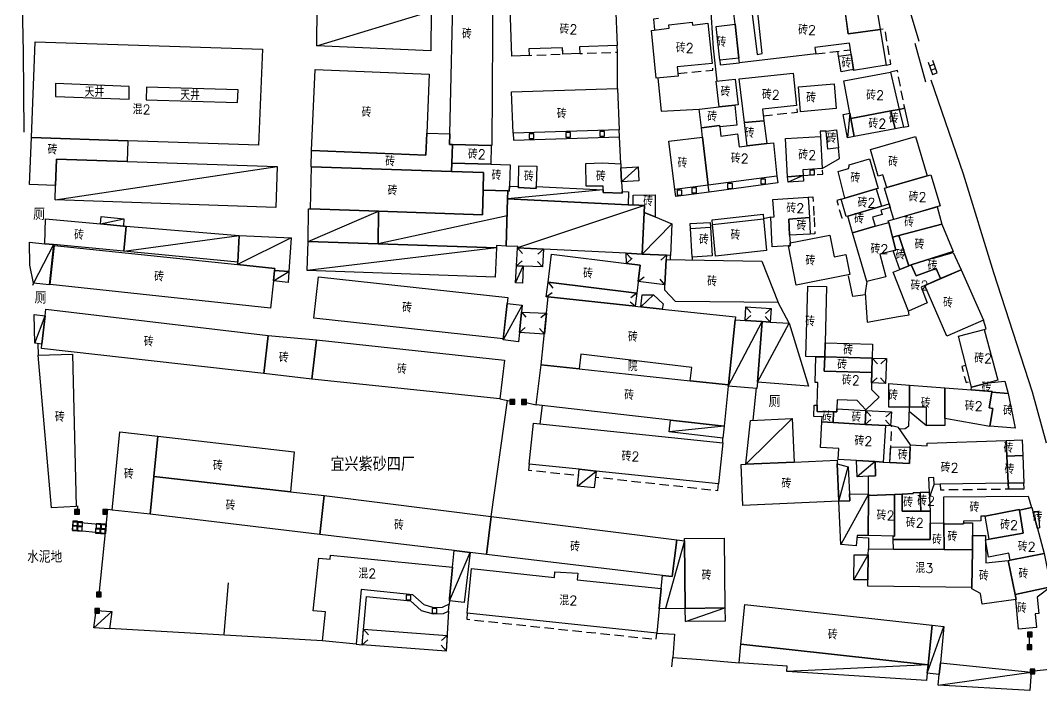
# Model space of a CAD drawing. Header units: millimetres. Extents: x 51 to 1261, y 60 to 1114.
# Drawn here: x 264.3 to 481.9, y 230.8 to 376.9 of the extents above; entities that cross this region are included whole.
import ezdxf

# ---------------------------------------------------------------- set-up
doc = ezdxf.new("R2010")
doc.units = ezdxf.units.MM
doc.linetypes.add('X5', pattern=[3, 2, -1])
doc.layers.add('JMD', color=6, linetype='Continuous')
doc.layers.get('0').off()
doc.styles.add('HZ', font='rs.shx', dxfattribs={"width": 0.8, "bigfont": 'hztxt.shx'})
doc.linetypes.add('443', pattern='A,9.4,[169,AAA.SHX,S=1,R=0,X=0,Y=0.15],0.6', length=10)

# ---------------------------------------------------------------- blocks, each defined once
blk = doc.blocks.new('gc291')
blk.add_lwpolyline([(-0.5, -0.5), (0.5, -0.5), (0.5, 0.5), (-0.5, 0.5), (-0.5, -0.5)])
blk = doc.blocks.new('*U16')
at = {"linetype": 'Continuous'}
for points in [[(0, 0), (0.5, 0.5), (-0.5, 0.5)], [(0, 0), (-0.5, 0.5), (-0.5, -0.5)], [(0, 0), (-0.5, -0.5), (0.5, -0.5)], [(0, 0), (0.5, -0.5), (0.5, 0.5)]]:
    blk.add_solid(points, dxfattribs=at)
blk = doc.blocks.new('gc002')
blk.add_lwpolyline([(-0.5, -0.5), (0.5, -0.5), (0.5, 0.5), (-0.5, 0.5), (-0.5, -0.5)])
at = {"linetype": 'Continuous'}
blk.add_blockref('*U16', (0, 0), dxfattribs=at)

msp = doc.modelspace()

# ---------------------------------------------------------------- linework, layer by layer
at = {"layer": 'JMD', "color": 6, "linetype": '443', "flags": 128}
for points in [[(433.21, 454.16), (440.1, 427.8), (447.68, 399.35), (455.74, 372.49)], [(264.3, 397.51), (264.87, 370.09), (265.04, 353.09)], [(411.98, 371), (411.29, 380.81)], [(400.21, 377.3), (399.19, 377.17), (399.41, 374.87)], [(454.88, 372.04), (457.13, 363.86)], [(391.51, 362.39), (391.48, 370.14)], [(412.74, 363.96), (411.98, 371)], [(400.09, 364.63), (400.82, 357.6), (408.94, 358.01)], [(458.24, 364.27), (465.15, 344.24), (471.65, 323.23), (479.85, 297.83), (482.82, 286.97)], [(435.98, 353.35), (434.67, 353.31), (434.76, 352.19)], [(392.19, 346.35), (391.96, 352.11)], [(435.13, 345.36), (438.84, 347.5), (438.6, 349.74)], [(424.18, 335.01), (422.6, 334.65)], [(402.77, 325.96), (402.79, 326.84)], [(407.42, 326.48), (407.45, 325.88)], [(444.33, 318.47), (441.66, 318.1), (440.7, 322.5)], [(267.11, 320.92), (266.85, 320.45)], [(444.61, 321.3), (444.26, 318.88), (444.69, 312.66)], [(428.08, 312.4), (425.73, 316.8)], [(444.69, 312.66), (451.36, 313.85), (453.64, 314.21), (453.51, 314.96)], [(469.65, 311.06), (470.05, 311.2), (469.47, 313.07)], [(268.01, 308.07), (268.11, 305.63)], [(421.05, 298.64), (420.34, 291.73)], [(364.58, 271.26), (368.07, 295.95)], [(366.43, 296.32), (369.11, 295.71)], [(371.73, 295.63), (374.2, 295.06)], [(375.44, 294.91), (374.96, 290.96)], [(451.67, 289.91), (452.79, 290.02), (453.57, 290.59), (453.69, 294.54)], [(453.66, 293.67), (457.34, 290.63)], [(453.95, 286.53), (451.38, 290.18), (449.98, 290.54)], [(413.94, 286.91), (413.97, 287.94)], [(457.96, 275.29), (459, 278.08)], [(276.44, 273.51), (276.42, 272.44)], [(283.96, 272.61), (282.88, 272.74), (281.01, 254.63)], [(442.53, 266.83), (444.96, 266.67), (444.96, 264.39)], [(307.72, 246.21), (308.6, 257.09)], [(355.49, 251.07), (355.01, 242.61)], [(283.27, 247.45), (328.65, 244.81)], [(399.87, 246.42), (403.62, 246.17), (403.31, 241.18), (409.31, 240.81), (417.44, 240.04)], [(479.22, 243.4), (479.39, 246.1)], [(403.09, 239.23), (403.31, 241.18)], [(480.23, 238.34), (483.6, 238.76), (489.99, 237.69), (491.39, 236.95), (492.21, 236.13), (493.19, 235.23), (494.09, 234.49), (494.91, 233.18), (496.03, 230.76)]]:
    msp.add_lwpolyline(points, dxfattribs=at)
at = {"layer": 'JMD', "color": 6, "linetype": 'Continuous', "flags": 128}
for points in [[(364.58, 350.29), (356.33, 350.48), (355.74, 350.5), (355.79, 352.74), (356.54, 386.63), (356.79, 398.14), (365.01, 397.46), (364.76, 350.29)], [(440.66, 374.07), (447.49, 374.99), (448.77, 367.41), (441.8, 366.27), (441.77, 366.43), (440.91, 372.04), (433.58, 371.17), (433.78, 369.79), (417.48, 367.87), (417.37, 368.86), (416.56, 376.08), (416.17, 379.55), (420.01, 379.92), (421.3, 369.67), (422.34, 369.86), (420.9, 383.34), (423.83, 383.75), (424.42, 383.84), (425.01, 379.59), (428.62, 380.15), (428.06, 384), (431.92, 384.56), (432.47, 380.74), (439.62, 381.61)], [(447.49, 374.99), (440.66, 374.07), (439.57, 382.42), (446.18, 382.79)], [(351.79, 378.87), (351.71, 370.42), (327.45, 371.49), (327.53, 379.8)], [(383.42, 371.25), (383.47, 369.85), (379.86, 369.72), (379.81, 371.1), (372.62, 370.84), (372.67, 369.46), (369.02, 369.33), (368.66, 379.45), (391.06, 380.26), (391.43, 371.54)], [(407.45, 376.53), (407.52, 375.89), (410.79, 376.33), (411.7, 367.71), (404.2, 367), (404.4, 365.07), (399.77, 364.6), (398.73, 374.78), (402.52, 375.29), (402.43, 375.96)], [(417.37, 368.86), (413.3, 368.46), (412.5, 375.63), (416.56, 376.08)], [(287.21, 351.28), (266.65, 351.96), (267.46, 372.35), (315.85, 370.76), (315.04, 350.37)], [(441.77, 366.43), (439.17, 365.96), (438.62, 369.28), (441.26, 369.66)], [(350.87, 352.9), (350.68, 348.24), (326.34, 349.17), (327.06, 366.46), (351.39, 365.47)], [(422.71, 355.55), (418.55, 355.2), (417.4, 364.49), (428.94, 365.68), (429.68, 358.76), (422.41, 357.99)], [(451.53, 357.97), (449.75, 357.64), (441.22, 356.04), (441.02, 357.13), (439.75, 364.01), (449.66, 365.92)], [(287.47, 360.14), (287.5, 362.86), (271.8, 363.44), (271.77, 360.71)], [(416.48, 358.87), (413.17, 358.49), (412.53, 363.94), (416.59, 364.37), (417.23, 358.95)], [(438.09, 358.12), (430.51, 357.47), (430.07, 362.73), (437.64, 363.38)], [(310.68, 362.14), (291.18, 362.72), (291.07, 360), (310.57, 359.42)], [(391.9, 353.61), (369.29, 352.89), (368.9, 361.67), (391.51, 362.39)], [(413.29, 354.23), (413.26, 354.54), (409.39, 354.05), (408.94, 358.01), (413.17, 358.49), (416.48, 358.87), (416.93, 354.62)], [(441.22, 356.04), (441.93, 352.17), (440.48, 351.9), (439.57, 356.86), (441.02, 357.13)], [(450.66, 353.8), (441.93, 352.17), (441.22, 356.04), (449.75, 357.64)], [(450.66, 353.8), (449.75, 357.64), (451.53, 357.97), (452.43, 354.14)], [(423.31, 350.7), (419.17, 350.19), (418.55, 355.2), (422.71, 355.55)], [(355.79, 352.74), (355.74, 350.5), (356.33, 350.48), (356.2, 346.47), (356.15, 344.72), (326.33, 345.74), (326.27, 345.75), (326.34, 349.17), (350.68, 348.24), (350.87, 352.9)], [(413.29, 354.23), (413.51, 352.25), (417.07, 352.76), (417.42, 349.97), (419.17, 350.19), (423.31, 350.7), (424.72, 350.87), (425.49, 343.7), (410.81, 341.8), (409.62, 352.02), (409.39, 354.05), (413.26, 354.54)], [(438.6, 349.74), (436.34, 349.5), (435.98, 353.35), (438.18, 353.59)], [(287.21, 351.28), (287.06, 346.85), (271.98, 347.37), (271.8, 341.75), (266.25, 341.93), (266.65, 351.96)], [(364.58, 350.29), (364.53, 346.28), (356.2, 346.47), (356.33, 350.48)], [(410.81, 341.8), (403.73, 340.88), (402.48, 351.18), (409.62, 352.02)], [(431.07, 343.85), (427.75, 343.59), (427.29, 351.76), (434.76, 352.19), (435.13, 345.36), (430.98, 345.05)], [(457.46, 343.8), (448.87, 341.32), (448.06, 344.02), (447.06, 343.73), (445.41, 349.44), (455.03, 352.21)], [(287.06, 346.85), (319, 345.76), (318.72, 337.08), (271.7, 338.68), (271.8, 341.75), (271.98, 347.37)], [(364.53, 346.28), (368.62, 346.18), (368.49, 341.58), (368.46, 340.57), (368.12, 340.58), (362.88, 340.72), (362.99, 344.49), (356.15, 344.72), (356.2, 346.47)], [(374.19, 341.54), (374.18, 341.11), (370.38, 341.35), (370.39, 341.53), (370.51, 345.95), (374.31, 345.85)], [(392.23, 345.53), (392.39, 342.52), (392.5, 340.48), (392.51, 340.12), (388.47, 340.23), (388.47, 340.84), (388.47, 341.61), (384.84, 341.58), (384.76, 346.41), (388.28, 346.57), (392.19, 346.35)], [(446.65, 341.01), (439.95, 339.05), (438.5, 344.73), (440.76, 345.34), (440.9, 345.83), (440.84, 346.18), (445.2, 347.46), (447.06, 341.13)], [(356.15, 344.72), (362.99, 344.49), (362.88, 340.72), (362.74, 335.5), (340.62, 336.25), (326.08, 336.75), (326.33, 345.74)], [(392.39, 342.52), (392.23, 345.53), (395.9, 345.72), (396.05, 342.71)], [(427.75, 343.59), (431.07, 343.85), (431.16, 342.7), (427.84, 342.44)], [(449.61, 337.07), (449.38, 337.82), (448.38, 341.18), (448.87, 341.32), (457.46, 343.8), (458.3, 344.04), (460.29, 337.4), (450.36, 334.54)], [(370.39, 341.53), (370.38, 341.35), (374.18, 341.11), (374.19, 341.54), (388.47, 340.84), (388.47, 340.23), (392.51, 340.12), (392.5, 340.48), (393.83, 340.42), (393.77, 337.65), (368.08, 338.93), (368.12, 340.58), (368.46, 340.57), (368.49, 341.58)], [(368.12, 340.58), (368.08, 338.93), (367.8, 328.86), (365.74, 328.95), (365.71, 328.45), (340.5, 329.31), (340.62, 336.25), (362.74, 335.5), (362.88, 340.72)], [(399.5, 335.05), (397.17, 335.98), (397.25, 337.48), (394.88, 337.6), (394.88, 339.72), (399.5, 339.73)], [(447.73, 337.33), (440.57, 335.23), (440.25, 335.13), (439.17, 338.82), (439.95, 339.05), (446.65, 341.01)], [(393.77, 337.65), (394.88, 337.6), (397.25, 337.48), (397.17, 335.98), (396.73, 327.14), (393.38, 327.31), (375.75, 328.19), (370.23, 328.46), (370.25, 328.76), (367.8, 328.86), (368.08, 338.93)], [(432.39, 334.9), (428, 334.6), (428.19, 331.15), (428.28, 329.52), (428.31, 328.92), (427.91, 328.89), (424.49, 328.67), (424.18, 335.01), (424.86, 335.08), (424.57, 338.79), (432.15, 339.27)], [(449.61, 337.07), (447.63, 336.49), (447.89, 335.58), (445.83, 334.98), (446.39, 333.09), (441.61, 331.69), (440.57, 335.23), (447.73, 337.33), (449.38, 337.82)], [(286.24, 333.11), (281.36, 333.56), (281.48, 335.12), (286.36, 334.66)], [(326.08, 336.75), (340.62, 336.25), (340.5, 329.31), (325.57, 329.83), (325.67, 336.77)], [(399.5, 335.05), (403.12, 333.59), (402.79, 326.84), (401.94, 326.89), (396.73, 327.14), (397.17, 335.98)], [(460.59, 333.51), (451.47, 331.1), (450.12, 330.75), (449.29, 333.9), (449.21, 334.21), (459.62, 337.18)], [(281.36, 333.56), (286.24, 333.11), (286.85, 333.05), (286.35, 327.74), (271.37, 329.17), (269.47, 329.35), (269.65, 334.67)], [(310.87, 331.1), (310.6, 325.42), (286.35, 327.74), (286.85, 333.05)], [(411.67, 326.77), (407.42, 326.48), (407.07, 332.62), (411.31, 332.9)], [(423.25, 327.88), (412.38, 326.67), (411.74, 333.44), (422.6, 334.65)], [(428.19, 331.15), (428, 334.6), (432.39, 334.9), (432.58, 331.39)], [(450.12, 330.75), (450.84, 328), (450.24, 327.84), (447.4, 327.12), (448.65, 322.28), (444.61, 321.3), (441.61, 331.69), (446.39, 333.09), (449.29, 333.9)], [(458.56, 326.29), (454.1, 324.82), (454.08, 324.86), (453.6, 324.66), (451.47, 331.1), (460.59, 333.51), (463.05, 327.68)], [(321.5, 323.43), (318.44, 323.63), (318.49, 324.1), (310.58, 324.92), (310.6, 325.42), (310.87, 331.1), (322, 330.57)], [(427.91, 328.89), (428.31, 328.92), (428.28, 329.52), (436.75, 331.2), (437.68, 326.56), (440.19, 327.06), (441.04, 322.77), (429.58, 320.49)], [(453.6, 324.66), (451.64, 323.86), (450.24, 327.84), (450.84, 328), (450.12, 330.75), (451.47, 331.1)], [(269.47, 329.35), (271.37, 329.17), (270.41, 320.62), (267.11, 320.92), (266.29, 324.81), (266.24, 329.66)], [(310.58, 324.92), (318.49, 324.1), (318.44, 323.63), (318.19, 321.41), (317.55, 315.61), (270.62, 320.63), (271.54, 328.95)], [(340.5, 329.31), (365.71, 328.45), (365.43, 322.24), (325.36, 323.61), (325.57, 329.83)], [(393.43, 325.16), (396.34, 324.81), (395.61, 318.84), (376.72, 321.18), (377.45, 327.12)], [(464.7, 323.79), (460.35, 321.91), (459.37, 324.04), (455.13, 322.48), (454.1, 324.82), (458.56, 326.29), (458.6, 326.17), (463, 327.49)], [(371.41, 324.58), (371.25, 320.93), (369.8, 320.99), (370.01, 324.65)], [(401.62, 320.57), (401.89, 325.98), (422.28, 325.62), (425.73, 316.8), (403.86, 317.05), (401.56, 319.44)], [(454.1, 324.82), (455.13, 322.48), (459.37, 324.04), (460.35, 321.91), (456.2, 320.11), (457.51, 316.74), (453.51, 314.96), (450.23, 323.28), (451.64, 323.86), (453.6, 324.66), (454.08, 324.86)], [(321.5, 323.43), (321.34, 321.06), (318.19, 321.41), (318.44, 323.63)], [(368, 316.59), (368, 316.58), (367.14, 309.1), (326.82, 313.47), (327.84, 322.3), (368.16, 317.92)], [(464.7, 323.79), (469.47, 313.07), (461.68, 309.69), (457, 320.45)], [(435.73, 308.22), (435.65, 305.22), (433.77, 305.27), (431.65, 305.33), (432.05, 320.32), (436.05, 320.21)], [(395.26, 316.03), (396.45, 315.9), (401.06, 315.41), (416.68, 313.74), (416.61, 313.15), (415.13, 299.28), (406.98, 300.15), (407.33, 302.96), (383.69, 305.83), (383.31, 302.68), (375.26, 303.54), (376.77, 318.01)], [(401.06, 315.41), (396.45, 315.9), (396.76, 318.45), (399.15, 318.45), (401.21, 316.56)], [(371.04, 314.79), (370.63, 310.42), (370.45, 308.47), (367.12, 308.85), (368, 316.58), (368, 316.59), (371.18, 316.23)], [(269.58, 313.96), (268.89, 307.97), (267.37, 308.13), (267.26, 314.28)], [(317.07, 309.83), (316.14, 301.7), (268.79, 307.05), (268.89, 307.97), (269.58, 313.96), (269.74, 315.39)], [(418.69, 313.01), (422.31, 312.78), (421.34, 299.89), (421.23, 298.49), (415.1, 299.02), (415.13, 299.28), (416.61, 313.15)], [(424.03, 312.67), (428.08, 312.4), (432.2, 298.98), (421.34, 299.89), (422.31, 312.78)], [(327.35, 308.87), (326.35, 300.5), (316.14, 301.7), (317.07, 309.83)], [(470.51, 299.73), (466.9, 298.77), (464.15, 309.63), (469.65, 311.06), (472.52, 300.27)], [(326.35, 300.5), (327.35, 308.87), (367.41, 304.52), (366.43, 296.32)], [(445.79, 304.95), (435.65, 305.22), (435.73, 308.22), (445.87, 307.95)], [(276.15, 273.34), (270.94, 273.07), (268.11, 305.63), (275.37, 305.83)], [(435.65, 305.22), (435.57, 302.22), (445.71, 301.95), (445.64, 299.68), (445.6, 298.32), (447.27, 296.67), (444.39, 293.95), (442.54, 295.98), (438.28, 296.1), (438.23, 294.18), (438.21, 293.53), (437.55, 293.55), (434.02, 293.64), (434.05, 294.97), (434.18, 299.78), (433.62, 299.8), (433.77, 305.27)], [(445.79, 304.95), (445.71, 301.95), (435.57, 302.22), (435.65, 305.22)], [(383.31, 302.68), (406.98, 300.15), (415.13, 299.28), (415.1, 299.02), (414.22, 290.46), (402.8, 291.77), (374.2, 295.06), (375.26, 303.54)], [(453.69, 299.21), (453.69, 294.54), (449.33, 294.54), (449.33, 299.54)], [(461.24, 298.63), (461.24, 292.12), (461.24, 290.63), (457.34, 290.63), (457.34, 294.54), (453.69, 294.54), (453.69, 299.21)], [(466.85, 298.2), (471.32, 297.86), (471.29, 297.7), (470.69, 294.38), (471.51, 294.23), (470.83, 290.48), (470.81, 290.38), (461.24, 292.12), (461.24, 298.63)], [(474.77, 297.45), (471.29, 297.7), (471.32, 297.86), (466.85, 298.2), (466.9, 298.77), (470.51, 299.73), (474.05, 300.08)], [(474.77, 297.45), (476.23, 290.07), (470.83, 290.48), (471.51, 294.23), (470.69, 294.38), (471.29, 297.7)], [(434.05, 294.97), (434.02, 293.64), (437.55, 293.55), (437.49, 291.26), (435.07, 291.4), (435.1, 292.5), (433.32, 292.54), (433.39, 294.99)], [(444.44, 293.82), (444.27, 290.87), (437.49, 291.26), (437.55, 293.55), (438.21, 293.53), (438.23, 294.18)], [(414.22, 290.46), (413.97, 287.94), (402.51, 289.25), (402.8, 291.77)], [(429.16, 282.82), (418.86, 282.36), (419.87, 291.71), (428.75, 292.1)], [(386.94, 280.93), (383.36, 281.3), (372.7, 282.41), (373.61, 291.1), (413.94, 286.91), (413.03, 278.22)], [(437.49, 291.26), (444.27, 290.87), (448.58, 290.62), (448.13, 282.85), (446.39, 282.95), (442.42, 283.18), (438.53, 283.4), (438.66, 285.74), (434.76, 285.97), (435.07, 291.4)], [(293.57, 288.35), (292.72, 279.79), (291.92, 271.71), (283.86, 272.62), (285.49, 289.28)], [(321.82, 276.52), (292.72, 279.79), (293.57, 288.35), (322.65, 285.01)], [(474.48, 284.08), (474.74, 278.31), (460.27, 278.14), (459, 278.08), (458.94, 279.55), (457.75, 279.5), (457.89, 276.46), (456, 276.37), (454.5, 276.3), (454.51, 276.11), (452.15, 276), (450.55, 275.93), (444.97, 275.69), (444.97, 275.99), (444.98, 279.8), (446.45, 279.87), (446.39, 282.95), (448.13, 282.85), (449.53, 282.77), (453.69, 282.53), (453.89, 286.03), (453.92, 286.53), (457.48, 286.33), (457.51, 286.83), (474.33, 287.45)], [(477.85, 284.23), (474.48, 284.08), (474.33, 287.45), (477.7, 287.6)], [(453.89, 286.03), (453.69, 282.53), (449.53, 282.77), (449.72, 286.05)], [(438.34, 282.44), (438.7, 274.49), (418.24, 273.58), (417.85, 282.31), (418.86, 282.36), (429.16, 282.82), (438.31, 283.22)], [(446.39, 282.95), (446.45, 279.87), (444.98, 279.8), (442.58, 279.69), (442.42, 283.18)], [(474.74, 278.31), (474.48, 284.08), (477.85, 284.23), (478.11, 278.35)], [(386.94, 280.93), (386.57, 277.35), (382.99, 277.72), (383.36, 281.3)], [(441, 274.6), (438.7, 274.49), (438.34, 282.44), (440.67, 281.79)], [(321.82, 276.52), (328.98, 275.72), (328.11, 267.39), (291.92, 271.71), (292.72, 279.79)], [(456.11, 272.37), (452.19, 272.38), (452.15, 276), (454.51, 276.11), (454.5, 276.3), (456, 276.37)], [(458.13, 272.36), (456.11, 272.37), (456, 276.37), (457.89, 276.46)], [(364.58, 271.26), (363.62, 263.16), (360.11, 263.57), (356.73, 263.98), (328.11, 267.39), (328.98, 275.72)], [(444.97, 275.99), (444.97, 275.69), (444.95, 267.21), (442.56, 267.21), (442.39, 264.99), (439.12, 265.25), (438.7, 274.49), (441, 274.6), (440.94, 276.05)], [(450.53, 267.06), (444.95, 267.21), (444.97, 275.69), (450.55, 275.93)], [(456.11, 272.37), (458.13, 272.36), (458.12, 269.85), (458.12, 266.31), (450.26, 266.33), (450.26, 267.06), (450.53, 267.06), (450.55, 275.93), (452.15, 276), (452.19, 272.38)], [(479.73, 273.13), (477.14, 272.6), (477.12, 272.75), (469.83, 271.29), (468.89, 271.28), (468.9, 270.29), (465.2, 270.25), (465.21, 269.86), (465.21, 269.66), (461.07, 269.61), (461.07, 269.87), (461.02, 275.44), (478.98, 275.6)], [(477.14, 272.6), (477.95, 267.7), (470.68, 266.38), (469.83, 271.29), (477.12, 272.75)], [(480.07, 272.07), (480.97, 268.68), (482.39, 263.34), (475.15, 261.94), (474.86, 263.41), (470.56, 262.58), (469.9, 266.24), (470.68, 266.38), (477.95, 267.7), (477.14, 272.6), (479.73, 273.13), (479.78, 273.14)], [(480.97, 268.68), (480.07, 272.07), (481.16, 272.41), (481.45, 268.81)], [(404.12, 266.3), (403.16, 258.44), (401.08, 258.69), (363.62, 263.16), (364.58, 271.26)], [(461.07, 269.61), (461.13, 264.2), (450.28, 264.32), (450.26, 266.33), (458.12, 266.31), (458.12, 269.85), (461.07, 269.87)], [(467.15, 267.19), (467.12, 264.13), (461.13, 264.2), (461.07, 269.61), (465.21, 269.66), (465.21, 269.86), (467.18, 269.88)], [(405.76, 266.09), (405.95, 251.68), (400.38, 251.59), (400.8, 255.88), (401.08, 258.69), (403.16, 258.44), (404.12, 266.3)], [(414.4, 251.81), (405.95, 251.68), (405.76, 266.09), (405.76, 266.53), (414.21, 266.66)], [(469.9, 266.24), (469.96, 261.35), (474.72, 261.87), (474.72, 261.86), (476.23, 254.65), (476.45, 253.59), (476.37, 253.58), (469.19, 252.54), (468.88, 254.87), (467.03, 255.84), (467.03, 256.14), (467.12, 264.13), (467.15, 267.19), (469.88, 267.21)], [(360.11, 263.57), (358.84, 252.91), (355.7, 253.29), (355.75, 253.75), (356.39, 260.47), (356.73, 263.98)], [(450.28, 264.32), (461.13, 264.2), (467.12, 264.13), (467.03, 256.14), (444.87, 256.39), (444.88, 257.74), (444.95, 263.05), (444.96, 264.39)], [(483.86, 256.23), (476.23, 254.65), (474.72, 261.86), (475.15, 261.94), (482.39, 263.34)], [(356.39, 260.47), (355.75, 253.75), (355.7, 253.29), (355.63, 252.57), (354.12, 251.86), (352.38, 251.79), (350.3, 252.41), (349.09, 253.46), (347.93, 254.54), (336.87, 255.66), (335.82, 244.05), (328.65, 244.74), (329.29, 250.91), (326.68, 251.18), (327.85, 262.36), (330.29, 262.12), (330.37, 263.01)], [(444.95, 263.05), (444.88, 257.74), (441.86, 257.77), (441.92, 263.08)], [(400.8, 255.88), (400.38, 251.59), (399.87, 246.42), (359.5, 250.68), (360.4, 260.15), (378.1, 258.28), (378.18, 259.49), (383.04, 259.14), (382.94, 257.77)], [(476.37, 253.58), (476.45, 253.59), (476.23, 254.65), (483.86, 256.23), (480.93, 254.08), (481.25, 250.56), (480.52, 250.49), (480.78, 247.62), (476.95, 247.26)], [(458.52, 248.1), (457.7, 239.66), (417.82, 244.06), (418.64, 252.5)], [(283.76, 250.98), (283.27, 247.29), (279.91, 247.53), (280.4, 251.22)], [(405.95, 251.68), (414.4, 251.81), (414.44, 248.98), (405.99, 248.87)], [(460.31, 240.09), (460.06, 237.56), (457.52, 237.84), (457.7, 239.66), (458.52, 248.1), (461.06, 247.82)], [(457.7, 239.66), (457.52, 237.84), (457.37, 236.28), (427.58, 238.22), (427.68, 239.34), (417.44, 240.04), (417.82, 244.06)], [(460.06, 237.56), (460.31, 240.09), (479.67, 238.09), (479.39, 234.19), (459.85, 235.32)]]:
    msp.add_lwpolyline(points, close=True, dxfattribs=at)
at = {"layer": 'JMD', "color": 6}
for points in [[(327.45, 371.49), (351.79, 378.87)], [(438.62, 369.28), (438.44, 370.34)], [(413.34, 368.47), (413.41, 367.47), (417.48, 367.87), (417.37, 368.86)], [(441.02, 357.13), (440.48, 351.9)], [(452.43, 354.14), (453.61, 354.36), (452.7, 358.19), (451.53, 357.97)], [(369.29, 352.89), (369.36, 351.39), (391.96, 352.11), (391.9, 353.61)], [(271.7, 338.68), (319, 345.76)], [(392.39, 342.52), (395.9, 345.72)], [(431.07, 343.85), (427.84, 342.44)], [(425.49, 343.7), (425.64, 342.28), (411.03, 340.31), (410.81, 341.8)], [(388.47, 340.84), (368.08, 338.93)], [(411.03, 340.31), (403.91, 339.39), (403.73, 340.88)], [(397.25, 337.48), (370.23, 328.46)], [(325.57, 329.83), (340.62, 336.25)], [(367.98, 335.32), (340.5, 329.31)], [(411.77, 333.44), (411.65, 334.44), (422.51, 335.64), (422.6, 334.65)], [(281.36, 333.56), (286.36, 334.66)], [(396.73, 327.14), (403.12, 333.59)], [(407.07, 332.62), (407.01, 333.62), (411.26, 333.9), (411.31, 332.9)], [(286.35, 327.74), (310.87, 331.1)], [(271.37, 329.17), (267.11, 320.92)], [(322, 330.57), (310.58, 324.92)], [(365.71, 328.45), (325.36, 323.61)], [(369.8, 320.99), (371.41, 324.59)], [(318.19, 321.41), (321.5, 323.43)], [(399.15, 318.45), (396.45, 315.9)], [(371.18, 316.23), (367.12, 308.85)], [(267.37, 308.13), (269.58, 313.96)], [(415.1, 299.02), (422.31, 312.78)], [(421.34, 299.89), (428.08, 312.4)], [(418.86, 282.36), (428.75, 292.1)], [(414.22, 290.46), (402.51, 289.25)], [(446.39, 282.95), (442.58, 279.69)], [(382.99, 277.72), (386.94, 280.92)], [(438.7, 274.49), (440.67, 281.79)], [(474.74, 278.31), (474.8, 277.11), (478.16, 277.15), (478.11, 278.35)], [(444.97, 275.99), (439.12, 265.25)], [(275.57, 270.11), (282.54, 269.46), (282.4, 267.65), (275.41, 268.31), (275.57, 270.11)], [(405.76, 266.09), (401.77, 251.62)], [(355.7, 253.29), (360.11, 263.57)], [(441.86, 257.77), (444.95, 263.05)], [(335.82, 244.05), (337.11, 243.93), (338.04, 254.23), (347.38, 253.29), (349.65, 251.25), (352.21, 250.48), (354.43, 250.57), (355.49, 251.07), (355.63, 252.57)], [(283.76, 250.98), (279.91, 247.53)], [(405.99, 248.87), (414.4, 251.81)], [(457.52, 237.84), (461.06, 247.82)], [(457.7, 239.66), (427.58, 238.22)], [(459.85, 235.32), (479.67, 238.09)]]:
    msp.add_lwpolyline(points, dxfattribs=at)
at = {"layer": 'JMD', "color": 6, "linetype": 'X5', "flags": 128}
for points in [[(448.77, 367.41), (449.75, 367.58), (448.48, 375.12), (447.49, 374.99)], [(372.62, 370.84), (372.67, 369.46), (379.87, 369.72), (379.81, 371.1)], [(383.41, 371.25), (383.47, 369.85), (391.48, 370.14), (391.43, 371.54)], [(433.78, 369.79), (441.12, 370.65)], [(404.34, 365.61), (411.85, 366.32), (411.7, 367.71)], [(451.53, 357.97), (452.7, 358.19), (451.15, 366.21), (449.66, 365.92)], [(422.58, 356.6), (429.83, 357.37), (429.68, 358.76)], [(431.07, 343.85), (435.24, 344.17), (435.13, 345.36)], [(432.15, 339.27), (433.15, 339.33), (433.39, 334.96)], [(439.17, 338.82), (438.21, 338.53), (439.29, 334.85), (440.25, 335.13)], [(433.39, 334.96), (433.58, 331.46), (432.58, 331.39)], [(465.72, 303.41), (464.85, 303.18), (465.78, 299.76), (466.59, 299.98)], [(448.13, 282.85), (449.53, 282.77), (449.98, 290.54), (448.58, 290.62)], [(372.7, 282.41), (372.56, 281.12), (383.23, 280.01), (383.36, 281.3)], [(386.95, 280.93), (386.81, 279.64), (412.87, 276.78), (413.03, 278.22)], [(460.27, 278.14), (460.32, 276.94), (474.8, 277.11), (474.74, 278.31)], [(359.5, 250.68), (359.38, 249.34), (399.73, 245.07), (399.87, 246.42)]]:
    msp.add_lwpolyline(points, dxfattribs=at)
at = {"layer": 'JMD', "color": 6, "linetype": 'Continuous', "flags": 128}
for points in [[(457.69, 368.01), (458.62, 365.38)], [(459.61, 365.73), (458.69, 368.36)], [(457.95, 367.27), (458.95, 367.62)], [(458.28, 366.33), (459.28, 366.67)], [(458.62, 365.38), (459.61, 365.73)], [(375.75, 328.19), (375.52, 324.39), (371.41, 324.58), (370.01, 324.65), (370.23, 328.46), (375.75, 328.19)], [(370.23, 328.46), (371.27, 327.28)], [(375.75, 328.19), (374.56, 327.12)], [(396.73, 327.14), (401.94, 326.89), (401.89, 325.98), (401.62, 320.57), (395.91, 321.27), (396.34, 324.81), (393.43, 325.16), (393.38, 327.31), (396.73, 327.14)], [(393.38, 327.31), (394.49, 326.16)], [(401.94, 326.89), (400.75, 325.81)], [(370.01, 324.65), (371.2, 325.73)], [(375.52, 324.39), (374.45, 325.58)], [(393.43, 325.16), (394.61, 326.24)], [(395.91, 321.27), (397.17, 322.26)], [(395.61, 318.84), (395.26, 316.03), (376.77, 318.01), (376.33, 318.06), (376.72, 321.18), (395.61, 318.84)], [(376.72, 321.18), (377.7, 319.91)], [(401.62, 320.57), (400.59, 321.8)], [(376.33, 318.06), (377.59, 318.98)], [(395.61, 318.84), (394.34, 317.85)], [(395.26, 316.03), (394.23, 316.92)], [(424.03, 312.67), (422.31, 312.78), (418.69, 313.01), (418.87, 315.88), (424.22, 315.53), (424.03, 312.67)], [(418.87, 315.88), (419.93, 314.67)], [(424.22, 315.53), (423.02, 314.47)], [(370.63, 310.42), (371.04, 314.79), (376.41, 314.57), (375.93, 310.09), (370.63, 310.42)], [(371.04, 314.79), (371.97, 313.71)], [(376.41, 314.57), (375.18, 313.54)], [(418.69, 313.01), (419.89, 314.07)], [(424.03, 312.67), (422.98, 313.87)], [(370.63, 310.42), (371.83, 311.48)], [(375.93, 310.09), (374.9, 311.31)], [(445.64, 299.68), (445.71, 301.95), (445.79, 304.95), (448.79, 304.87), (448.63, 299.59), (445.64, 299.68)], [(445.79, 304.95), (446.89, 303.78)], [(448.79, 304.87), (447.62, 303.77)], [(445.64, 299.68), (446.8, 300.78)], [(448.63, 299.59), (447.54, 300.76)], [(448.58, 290.62), (444.27, 290.87), (444.44, 293.82), (449.87, 293.51), (449.7, 290.56), (448.58, 290.62)], [(444.44, 293.82), (445.51, 292.63)], [(444.27, 290.87), (445.47, 291.93)], [(449.7, 290.56), (448.63, 291.75)], [(449.87, 293.51), (448.67, 292.45)], [(355.24, 245.87), (355.01, 242.59), (337.11, 243.93), (337.41, 247.25), (355.24, 245.87)], [(337.41, 247.26), (338.44, 246.04)], [(355.2, 245.88), (353.98, 244.84)], [(337.11, 243.93), (338.33, 244.96)], [(354.99, 242.61), (353.96, 243.82)]]:
    msp.add_lwpolyline(points, dxfattribs=at)

# ---------------------------------------------------------------- block references
at = {"layer": 'JMD', "color": 6}
for name, p in [('gc291', (373.2, 352.28)), ('gc291', (380.99, 352.53)), ('gc291', (388.26, 352.72)), ('gc291', (432.97, 344.49)), ('gc291', (415.48, 341.64)), ('gc291', (422.52, 342.6)), ('gc291', (404.74, 340.22)), ('gc291', (407.84, 340.72)), ('gc002', (369.1, 295.69)), ('gc002', (371.59, 295.63)), ('gc002', (276.35, 272.26)), ('gc002', (282.38, 272.24)), ('gc291', (275.97, 269.72)), ('gc291', (277.04, 269.64)), ('gc291', (275.87, 268.77)), ('gc291', (276.94, 268.7)), ('gc291', (280.81, 268.2)), ('gc291', (280.91, 269.15)), ('gc291', (281.88, 268.13)), ('gc291', (281.98, 269.08)), ('gc002', (281.01, 254.63)), ('gc291', (347.01, 254)), ('gc002', (280.62, 251.17)), ('gc291', (352.49, 251.17)), ('gc002', (479.34, 246.1)), ('gc002', (479.28, 243.4)), ('gc002', (479.95, 238.23))]:
    msp.add_blockref(name, p, dxfattribs=at)

# ---------------------------------------------------------------- texts
at = {"layer": 'JMD', "color": 6, "style": 'HZ'}
for s, height, p in [('砖', 2, (358.37, 373)), ('砖2', 2, (379.17, 374.01)), ('砖2', 2, (429.99, 373.86)), ('砖2', 2, (403.94, 370.04)), ('砖', 2, (412.59, 371.26)), ('砖', 2, (439.22, 366.84)), ('天井', 2, (277.97, 360.65)), ('天井', 2, (298.35, 359.97)), ('砖', 2, (413.47, 360.72)), ('砖2', 2, (422.28, 360.06)), ('砖', 2, (431.72, 359.42)), ('砖2', 2, (444.5, 359.96)), ('混2', 2, (288.21, 356.94)), ('砖', 2, (337.01, 356.33)), ('砖', 2, (378.58, 355.99)), ('砖', 2, (410.65, 355.4)), ('砖', 2, (449.31, 355.06)), ('砖2', 2, (444.97, 353.92)), ('砖', 2, (418.57, 351.91)), ('砖', 2, (436.06, 350.78)), ('砖', 2, (270.08, 348.34)), ('砖2', 2, (359.64, 347.38)), ('砖2', 2, (415.65, 346.48)), ('砖2', 2, (430.04, 347.23)), ('砖', 2, (342.04, 345.85)), ('砖', 2, (404.3, 345.49)), ('砖', 2, (449.21, 345.77)), ('砖', 2, (364.67, 342.9)), ('砖', 2, (371.59, 342.65)), ('砖', 2, (386.91, 342.67)), ('砖', 2, (441.13, 342.32)), ('砖', 2, (342.53, 339.63)), ('砖', 2, (396.98, 337.37)), ('砖2', 2, (453.55, 338.29)), ('砖2', 2, (427.49, 335.89)), ('砖2', 2, (442.66, 337.07)), ('厕', 2.5, (267.01, 334.4)), ('砖', 2, (441.93, 333.65)), ('砖', 2, (452.59, 332.92)), ('砖', 2, (429.68, 332.16)), ('砖', 2, (275.74, 330.21)), ('砖', 2, (408.88, 329.2)), ('砖', 2, (415.6, 330.16)), ('砖2', 2, (445.41, 327.18)), ('砖', 2, (454.8, 328.18)), ('砖', 2, (431.55, 324.71)), ('砖', 2, (450.75, 325.99)), ('砖', 2, (384.19, 321.98)), ('砖', 2, (457.56, 323.65)), ('砖', 2, (292.78, 321.32)), ('砖', 2, (410.63, 320.29)), ('砖2', 2, (453.97, 319.43)), ('厕', 2.5, (267.31, 316.58)), ('砖', 2, (460.87, 315.74)), ('砖', 2, (345.64, 314.7)), ('砖', 2, (431.5, 311.77)), ('砖', 2, (290.58, 307.44)), ('砖', 2, (393.75, 308.45)), ('砖', 2, (439.62, 305.68)), ('砖', 2, (319.35, 304.07)), ('砖', 2, (438.33, 302.58)), ('砖2', 2, (467.52, 303.91)), ('砖', 2, (344.54, 301.6)), ('院', 2, (393.69, 302.22)), ('砖2', 2, (439.33, 299.25)), ('砖', 2, (392.96, 296.07)), ('砖', 2, (449.16, 296.04)), ('砖', 2, (469.07, 297.72)), ('厕', 2.5, (423.72, 294.52)), ('砖', 2, (456.13, 294.43)), ('砖2', 2, (465.5, 293.73)), ('砖', 2, (435.15, 291.53)), ('砖', 2, (473.65, 292.78)), ('砖', 2, (271.62, 291.41)), ('砖', 2, (441.38, 291.37)), ('砖2', 2, (442, 286.29)), ('砖2', 2, (392.37, 283.02)), ('砖', 2, (451.24, 283.31)), ('砖', 2, (473.74, 284.84)), ('砖', 2, (305.3, 281.03)), ('宜兴紫砂四厂', 3, (330.34, 280.9)), ('砖', 2, (286.33, 279.26)), ('砖2', 2, (460.37, 280.62)), ('砖', 2, (473.94, 280.27)), ('砖', 2, (426.43, 277.2)), ('砖', 2, (308.03, 272.57)), ('砖', 2, (452.38, 273.25)), ('砖2', 2, (455.37, 273.58)), ('砖', 2, (466.49, 272.19)), ('砖2', 2, (446.73, 270.44)), ('砖', 2, (479.93, 270.2)), ('砖', 2, (343.9, 268.39)), ('砖2', 2, (452.95, 268.88)), ('砖2', 2, (473.04, 268.42)), ('砖', 2, (461.8, 265.91)), ('砖', 2, (381.42, 263.8)), ('砖', 2, (458.54, 265.31)), ('砖2', 2, (476.78, 263.77)), ('水泥地', 2.5, (265.71, 261.4)), ('混3', 2, (454.98, 259.25)), ('混2', 2, (336.3, 258.08)), ('砖', 2, (409.43, 257.68)), ('砖', 2, (468.53, 257.59)), ('砖', 2, (476.94, 258.02)), ('混2', 2, (379.13, 252.36)), ('砖', 2, (476.63, 250.7)), ('砖', 2, (436.32, 245.08))]:
    msp.add_text(s, height=height, dxfattribs=at).set_placement(p)

doc.saveas('drawing.dxf')
